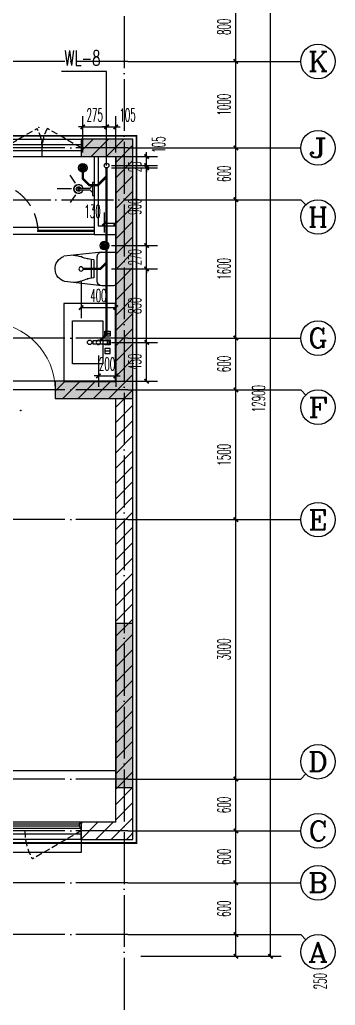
# Model space of a CAD drawing. Extents: x 27938 to 1507990, y 110129 to 923079.
# Drawn here: x 1250054 to 1253704, y 580007 to 591406 of the extents above; entities that cross this region are included whole.
import ezdxf
from ezdxf.enums import TextEntityAlignment as Align

# ---------------------------------------------------------------- set-up
doc = ezdxf.new("R2010")
doc.units = 0
doc.header["$LTSCALE"] = 1000
doc.header["$MEASUREMENT"] = 0
doc.linetypes.add('DASH', pattern=[0.35, 0.25, -0.1])
doc.linetypes.add('DOTE', pattern=[2.42, 2, -0.2, 0.02, -0.2])
for name, color, linetype in [('----建筑底图', 8, 'Continuous'), ('3-栏杆1', 135, 'Continuous'), ('3.5方案汇报，与郭总、侯月琴确定户型_t8$0$2020.03.04 -1安徽标准化洋房户型(UA）_t8_t8$0$看线', 154, 'Continuous'), ('AXIS', 3, 'Continuous'), ('AXIS_TEXT', 7, 'Continuous'), ('COLUMN', 9, 'Continuous'), ('DIM_SYMB', 3, 'Continuous'), ('DIM_污水', 2, 'Continuous'), ('DOTE', 1, 'Continuous'), ('EQUIP_地漏', 7, 'Continuous'), ('EQUIP_污水', 7, 'Continuous'), ('IP-bath&kitchen-JOHNSON', 4, 'Continuous'), ('LVTRY', 6, 'Continuous'), ('P-bath&kitchen-JOHNSON', 4, 'Continuous'), ('PIPE-污水', 2, 'W'), ('PUB_HATCH', 8, 'Continuous'), ('VPIPE-污水', 2, 'W'), ('WALL', 9, 'Continuous'), ('WINDOW', 4, 'Continuous'), ('WINDOW_TEXT', 7, 'Continuous'), ('机电标识类', 1, 'Continuous'), ('看线', 251, 'Continuous')]:
    doc.layers.add(name, color=color, linetype=linetype)
doc.layers.add('平面-空调室内机', color=176, linetype='Continuous', lineweight=9)
doc.layers.add('空调', color=76, linetype='Continuous', lineweight=13)
doc.styles.add('_TCH_AXIS', font='COMPLEX', dxfattribs={"bigfont": 'GBCBIG'})
doc.styles.add('_TCH_DIM_T3', font='SIMPLEX.shx', dxfattribs={"width": 0.494118, "bigfont": 'GBCBIG.shx'})
doc.styles.add('_TCH_WINDOW', font='SIMPLEX.shx', dxfattribs={"width": 0.7, "height": 3.5, "bigfont": 'GBCBIG.shx'})
doc.styles.add('_TWT_SERIAL', font='SIMPLEX', dxfattribs={"width": 0.8, "height": 3.5, "bigfont": 'HZTXT'})
doc.styles.add('COMPLEX', font='COMPLEX')
doc.styles.get("Standard").update_dxf_attribs({"font": 'gbenor.shx', "bigfont": 'gbcbig.shx'})
doc.linetypes.add('W', pattern='A,3,-0.2,["W",Standard,S=0.25,R=0,X=-0.1,Y=-0.115],-0.2', length=3.4)
doc.dimstyles.new('_TCH_ARCH&&50', dxfattribs={"dimtxt": 148.75, "dimasz": 50, "dimexe": 125, "dimexo": 150, "dimgap": 63.125, "dimtad": 1, "dimdec": 0, "dimzin": 0, "dimdsep": 46, "dimtxsty": '_TCH_DIM_T3', "dimblk": 'ARCHTICK', "dimcen": 0.09, "dimclrt": 4, "dimazin": 2, "dimtfac": 1, "dimtdec": 0, "dimtix": 1, "dimtmove": 2, "dimatfit": 3, "dimfxl": 100, "dimtolj": 1, "dimtzin": 0, "dimarcsym": 0})
doc.dimstyles.new('_TWT_ARCH&&50', dxfattribs={"dimtxt": 148.75, "dimasz": 50, "dimexe": 125, "dimexo": 150, "dimgap": 63.125, "dimtad": 1, "dimdec": 0, "dimzin": 0, "dimdsep": 46, "dimtxsty": '_TCH_DIM_T3', "dimblk": 'ARCHTICK', "dimcen": 0.09, "dimclrt": 7, "dimazin": 2, "dimtfac": 1, "dimtdec": 0, "dimtix": 1, "dimtmove": 2, "dimatfit": 3, "dimfxl": 100, "dimtolj": 1, "dimtzin": 0, "dimarcsym": 0})
pattern_1 = [(45, (0, 89.76), (-88.3884, 88.3884), [])]

# ---------------------------------------------------------------- blocks, each defined once
blk = doc.blocks.new('rrrrrrrrrrrra')
at = {"color": 0}
for p, q in [((-112, 459), (-112, 324)), ((253, 484), (-87, 484)), ((278, 324), (278, 459)), ((-112, 324), (-64, -103)), ((-59, 271), (224, 271)), ((-21, 232), (-34, 154)), ((186, 232), (-21, 232)), ((186, 232), (199, 154)), ((278, 324), (228, -116)), ((191, 200), (-26, 200))]:
    blk.add_line(p, q, dxfattribs=at)
for centre, radius, start, end in [((-87, 459), 25, 90, 180), ((253, 459), 25, 0, 90), ((-59, 324), 53.3, 180, 270), ((224, 324), 53.3, 270, 0), ((-323, 210), 294, 333.5369, 351.4828), ((488, 210), 294, 188.5172, 206.4631), ((149, -3), 224, 158.5202, 180), ((16, -3), 224, 0, 21.4798), ((84, -64), 153, 195.0773, 340.1181)]:
    blk.add_arc(centre, radius, start, end, dxfattribs=at)
blk = doc.blocks.new('A$C1E0F638F')
at = {"color": 0}
for points in [[(500, 435), (500, 85), (0, 85), (0, 435)], [(270, 30), (230, 30), (230, 195), (270, 195)], [(120, 0), (180, 0), (180, 60), (120, 60)], [(147, 55), (153, 55), (153, 5), (147, 5)], [(230, 30), (270, 30), (270, 10), (230, 10)], [(380, 0), (320, 0), (320, 60), (380, 60)], [(353, 55), (347, 55), (347, 5), (353, 5)]]:
    blk.add_lwpolyline(points, close=True, dxfattribs=at)
blk.add_lwpolyline([(270, 60), (280, 60), (280, 0), (220, 0), (220, 60), (230, 60)], dxfattribs=at)
blk.add_circle((250, 236), 26, dxfattribs=at)
blk = doc.blocks.new('$lvtry$00000171')
at = {"color": 0}
for p, q in [((-74, 11), (-11, 74)), ((-70, -27), (27, 70)), ((-53, -53), (53, 53)), ((-27, -70), (70, 27)), ((11, -74), (74, -11))]:
    blk.add_line(p, q, dxfattribs=at)
blk.add_circle((0, 0), 75, dxfattribs=at)
blk.add_point((0, 0), dxfattribs=at)
blk = doc.blocks.new('135')
blk.add_hatch(color=0).paths.add_polyline_path([(5, 2), (4, -1), (-5, 2), (-4, 5)])
at = {"color": 0}
for p, q in [((-6, 19), (-3, 19)), ((-3, 19), (-6, 19)), ((-6, 3), (5, -2)), ((-6, 3), (-5, 3)), ((-5, 11), (-5, 31)), ((5, 11), (-5, 11)), ((5, 10), (-5, 10)), ((-5, 3), (-4, 6)), ((-4, 6), (5, 2)), ((0, 0), (0, 39)), ((6, 19), (3, 19)), ((3, 19), (6, 19)), ((4, -1), (5, 2)), ((5, 11), (5, 32)), ((4, -1), (6, -2))]:
    blk.add_line(p, q, dxfattribs=at)
for centre, radius, start, end in [((6, 16), 13.5, 151.0147, 204.8403), ((13, 4), 20.5, 163.0924, 182.0012), ((-6, 4), 1, 184.2275, 248.4661), ((-5, 22), 0.5, 335.7643, 151.0147), ((4, 18), 9.42, 155.7643, 171.9773), ((9, 15), 14.6, 166.278, 198.0953), ((14, 4), 19.5, 163.7443, 182.5269), ((-5, 3), 0.5, 181.9385, 247.2597), ((5, 22), 0.5, 29.8425, 204.574), ((-6, 17), 11.7, 10.475, 24.574), ((-6, 15), 12.4, 338.6449, 16.0476), ((29, 7), 24, 172.9439, 199.2318), ((-6, 16), 13.4, 334.9111, 29.8425), ((26, 6), 20.6, 169.1454, 199.9526), ((6, -1), 1.17, 247.4597, 19.9526), ((6, -1), 0.5, 247.4597, 19.2318)]:
    blk.add_arc(centre, radius, start, end, dxfattribs=at)
blk.add_open_spline([(-5, 31), (-4, 31), (-2, 33), (1, 29), (3, 31), (5, 32)], degree=3, knots=[0, 0, 0, 0, 3.066329, 6.218313, 11.124135, 11.124135, 11.124135, 11.124135], dxfattribs=at)
blk = doc.blocks.new('SDFAWERAWER')
at = {"layer": 'LVTRY', "color": 0}
for p, q in [((593941, -1242210), (593784, -1242595)), ((593965, -1242220), (593807, -1242604)), ((593941, -1242210), (593965, -1242220)), ((593988, -1242191), (593978, -1242214)), ((594007, -1242226), (593978, -1242214)), ((594017, -1242203), (593988, -1242191)), ((594016, -1242220), (594027, -1242193)), ((594016, -1242220), (594022, -1242223)), ((594026, -1242204), (594018, -1242222)), ((594018, -1242222), (594021, -1242220)), ((594025, -1242211), (594021, -1242220)), ((594023, -1242221), (594022, -1242223)), ((594023, -1242211), (594030, -1242194)), ((594025, -1242211), (594031, -1242197)), ((594027, -1242193), (594033, -1242195)), ((594030, -1242194), (594031, -1242197)), ((594032, -1242197), (594033, -1242195)), ((594033, -1242195), (594034, -1242197)), ((594034, -1242198), (594034, -1242197)), ((594047, -1242201), (594036, -1242229)), ((594037, -1242211), (594088, -1242232)), ((594039, -1242230), (594045, -1242214)), ((594042, -1242228), (594051, -1242205)), ((594050, -1242202), (594043, -1242218)), ((594047, -1242201), (594050, -1242202)), ((594050, -1242202), (594051, -1242205)), ((594022, -1242223), (594024, -1242222)), ((594024, -1242221), (594024, -1242222)), ((594028, -1242234), (594078, -1242255)), ((594036, -1242229), (594039, -1242230)), ((594039, -1242230), (594042, -1242228)), ((594057, -1242246), (594067, -1242223)), ((593784, -1242595), (593807, -1242604)), ((593803, -1242641), (593813, -1242618)), ((593803, -1242641), (593833, -1242653)), ((593813, -1242618), (593842, -1242630)), ((593842, -1242630), (593833, -1242653)), ((593834, -1242656), (593833, -1242653)), ((593845, -1242629), (593834, -1242656)), ((593836, -1242657), (593834, -1242656)), ((593848, -1242630), (593836, -1242657)), ((593845, -1242629), (593842, -1242630)), ((593848, -1242630), (593845, -1242629)), ((593847, -1242662), (593858, -1242634)), ((593847, -1242662), (593850, -1242663)), ((593850, -1242663), (593861, -1242635)), ((593852, -1242662), (593862, -1242637)), ((593858, -1242634), (593861, -1242635)), ((593861, -1242635), (593862, -1242637))]:
    blk.add_line(p, q, dxfattribs=at)
blk.add_lwpolyline([(593823, -1242717), (594046, -1242174), (594037, -1242170), (593814, -1242713)], close=True, dxfattribs=at)
blk.add_arc((594075, -1242240), 15.3, 281.7932, 33.7019, dxfattribs=at)
for centre, major_axis, start_param, end_param in [((593974, -1242224), (3.93, 9.6), 0, 1.570796), ((593817, -1242608), (13.5, 33.1), 1.570796, 3.141593), ((593817, -1242608), (3.93, 9.6), 1.570796, 3.141593)]:
    blk.add_ellipse(centre, major_axis=major_axis, ratio=1, start_param=start_param, end_param=end_param, dxfattribs=at)
at = {"layer": 'P-bath&kitchen-JOHNSON', "color": 0, "linetype": 'DASH'}
blk.add_arc((593810, -1242714), 586, 67.5369, 157.1325, dxfattribs=at)
at = {"layer": 'LVTRY', "color": 8, "xscale": -1, "rotation": 157.7329157530927}
blk.add_blockref('135', (594045, -1242162), dxfattribs=at)
blk = doc.blocks.new('A$C5DCB2F21')
at = {"layer": 'IP-bath&kitchen-JOHNSON', "color": 0}
for p, q in [((-68, -213), (-158, -275)), ((68, -213), (158, -275)), ((0, -261), (0, -425))]:
    blk.add_line(p, q, dxfattribs=at)
for centre, major_axis, ratio, start_param, end_param in [((0, -179), (-51, 0), 0.990052, -1.36297, 4.504563), ((0, -178), (-26.8, 0), 0.994812, -1.167677, 4.309269)]:
    blk.add_ellipse(centre, major_axis=major_axis, ratio=ratio, start_param=start_param, end_param=end_param, dxfattribs=at)
at = {"layer": 'LVTRY', "color": 0}
for p, q in [((74, 0), (-74, 0)), ((-10, -174), (-10, -49)), ((11, -174), (11, -49))]:
    blk.add_line(p, q, dxfattribs=at)
blk.add_lwpolyline([(74, 0), (74, -16), (-74, -16), (-74, 0)], dxfattribs=at)
for points in [[(-26, -31, -0.364142), (-38, -16, -0.020495)], [(-10, -49, 0.214893), (-26, -31, 7.649644)], [(11, -49, -0.21439), (26, -31, -7.649644)], [(26, -31, 0.364142), (38, -16, 0.020495)]]:
    blk.add_lwpolyline(points, format="xyb", dxfattribs=at)
blk.add_arc((0, -174), 10.5, 180, 0, dxfattribs=at)
for centre, major_axis, ratio, start_param, end_param in [((0, -181), (53.6, 0), 0.987577, 1.76809, 7.656688), ((-12, -165), (0, 1.43), 0.85, -1.570796, 4.712389), ((-12, -189), (0, 1.43), 0.85, 4.712389, 10.995574), ((12, -165), (0, 1.43), 0.85, 4.712389, 10.995574), ((12, -189), (0, 1.43), 0.85, 4.712389, 10.995574)]:
    blk.add_ellipse(centre, major_axis=major_axis, ratio=ratio, start_param=start_param, end_param=end_param, dxfattribs=at)
blk = doc.blocks.new('GDGDRGDGRD')
at = {"layer": 'IP-bath&kitchen-JOHNSON', "color": 0}
for p, q in [((490533, 524228), (491883, 524228)), ((490533, 524193), (491183, 524193)), ((490533, 524183), (491183, 524183)), ((491183, 524183), (491183, 524193)), ((491883, 524183), (491783, 524183)), ((491783, 524173), (491783, 524183)), ((491883, 524173), (491783, 524173)), ((490533, 524148), (491883, 524148))]:
    blk.add_line(p, q, dxfattribs=at)
for points in [[(490533, 525048), (490533, 524148), (490283, 524148)], [(490483, 525048), (490483, 524248), (490283, 524248)]]:
    blk.add_lwpolyline(points, dxfattribs=at)
at = {"layer": 'LVTRY', "color": 0}
blk.add_lwpolyline([(490883, 522448), (490283, 522448), (490283, 523348), (490883, 523348)], close=True, dxfattribs=at)
at = {"layer": 'IP-bath&kitchen-JOHNSON', "color": 8}
for name, p, rotation in [('A$C5DCB2F21', (490533, 524673), 90.008488524447), ('SDFAWERAWER', (-528536, 1449334), 22.25976934310711)]:
    blk.add_blockref(name, p, dxfattribs=dict(at, rotation=rotation))
at = {"layer": 'LVTRY', "color": 8, "xscale": -0.6666666667107826, "yscale": 0.6666666667107826}
for p in [(490663, 524918), (490413, 524018)]:
    blk.add_blockref('$lvtry$00000171', p, dxfattribs=at)
at = {"layer": 'LVTRY', "color": 8, "extrusion": (0, 0, -1), "xscale": -1, "zscale": -1, "rotation": 270}
blk.add_blockref('rrrrrrrrrrrra', (-490766, 523666), dxfattribs=at)
at = {"layer": 'LVTRY', "color": 8, "xscale": -1, "rotation": 270}
blk.add_blockref('A$C1E0F638F', (490347, 522649), dxfattribs=at)
blk = doc.blocks.new('GFDGFSDFGD')
at = {"layer": 'PUB_HATCH'}
for points in [[(470117, 373024), (470117, 372824), (470517, 372824), (470517, 370224), (469817, 370224), (469817, 370024), (470717, 370024), (470717, 373024)], [(470717, 367424), (470517, 367424), (470517, 365524), (470717, 365524)]]:
    blk.add_hatch(color=0, dxfattribs=at).paths.add_polyline_path(points)
at = {"layer": 'COLUMN', "color": 0}
for p, q in [((470117, 373024), (470117, 372824)), ((470717, 373024), (470117, 373024)), ((470717, 370024), (470717, 373024)), ((470117, 372824), (470517, 372824)), ((470517, 372824), (470517, 370224)), ((470517, 370224), (469817, 370224)), ((469817, 370224), (469817, 370024)), ((469817, 370024), (470717, 370024)), ((470717, 367424), (470517, 367424)), ((470517, 367424), (470517, 365524)), ((470717, 365524), (470717, 367424)), ((470517, 365524), (470717, 365524))]:
    blk.add_line(p, q, dxfattribs=at)
blk = doc.blocks.new('dongkong')
blk.add_wipeout([(-603756, 210771), (-603756, 210571), (-603836, 210571), (-603836, 210771)])
at = {"layer": '机电标识类', "color": 250, "linetype": 'DASH', "ltscale": 400}
for p, q in [((-603896, 210671), (-603696, 210671)), ((-603796, 210771), (-603796, 210571))]:
    blk.add_line(p, q, dxfattribs=at)
at = {"layer": '空调', "color": 6, "linetype": 'DASH', "const_width": 2}
blk.add_lwpolyline([(-603756, 210771), (-603756, 210571), (-603836, 210571), (-603836, 210771)], close=True, dxfattribs=at)
blk = doc.blocks.new('$DorLib2D$00000001')
at = {"color": 0}
for p, q in [((0.45, 0.975), (0.5, 0.975)), ((0.45, 0), (0.45, 0.975)), ((0.5, 0), (0.5, 0.975)), ((0.5, 0), (0.45, 0))]:
    blk.add_line(p, q, dxfattribs=at)
at = {"color": 0, "lineweight": 13}
blk.add_arc((0.475, 0), 0.975, 91.4693, 180, dxfattribs=at)
blk = doc.blocks.new('$WINLIB2D$00000001')
at = {"color": 0}
for points in [[(-0.5, 0.5), (-0.5, -0.5)], [(-0.5, 0.5), (0.5, 0.5)], [(0.5, -0.5), (0.5, 0.5)], [(0.5, 0.1667), (-0.5, 0.1667)], [(0.5, -0.1667), (-0.5, -0.1667)], [(-0.5, -0.5), (0.5, -0.5)]]:
    blk.add_lwpolyline(points, dxfattribs=at)
blk = doc.blocks.new('_ArchTick')
at = {"color": 0, "linetype": 'ByBlock', "const_width": 0.4}
blk.add_lwpolyline([(-0.5, -0.5), (0.5, 0.5)], dxfattribs=at)
blk = doc.blocks.new('*D1171')
at = {"layer": 'AXIS', "color": 0, "lineweight": -2}
for p, q in [((25190, -13060), (26815, -13060)), ((26690, -25960), (26690, -13060)), ((25190, -25960), (26815, -25960))]:
    blk.add_line(p, q, dxfattribs=at)
at = {"layer": 'Defpoints', "color": 0}
for p in [(25040, -13060), (26690, -13060), (25040, -25960)]:
    blk.add_point(p, dxfattribs=at)
at = {"layer": 'AXIS', "color": 0, "lineweight": -2, "xscale": 50, "yscale": 50, "zscale": 50}
for p, rotation in [((26690, -13060), 90), ((26690, -25960), 270)]:
    blk.add_blockref('_ArchTick', p, dxfattribs=dict(at, rotation=rotation))
at = {"layer": 'AXIS', "color": 4, "insert": (26552, -19510), "char_height": 148.8, "attachment_point": 5, "rotation": 90, "style": '_TCH_DIM_T3'}
blk.add_mtext('\\A1;12900', dxfattribs=at)
blk = doc.blocks.new('*D1172')
at = {"layer": 'AXIS', "color": 0, "lineweight": -2}
for p, q in [((25190, -25710), (26415, -25710)), ((26290, -25960), (26290, -25710)), ((25190, -25960), (26415, -25960))]:
    blk.add_line(p, q, dxfattribs=at)
at = {"layer": 'Defpoints', "color": 0}
for p in [(25040, -25710), (26290, -25710), (25040, -25960)]:
    blk.add_point(p, dxfattribs=at)
at = {"layer": 'AXIS', "color": 0, "lineweight": -2, "xscale": 50, "yscale": 50, "zscale": 50}
for p, rotation in [((26290, -25710), 90), ((26290, -25960), 270)]:
    blk.add_blockref('_ArchTick', p, dxfattribs=dict(at, rotation=rotation))
at = {"layer": 'AXIS', "color": 4, "insert": (27265, -26249), "char_height": 148.8, "attachment_point": 5, "rotation": 90, "style": '_TCH_DIM_T3'}
blk.add_mtext('\\A1;250', dxfattribs=at)
blk = doc.blocks.new('*D1173')
at = {"layer": 'AXIS', "color": 0, "lineweight": -2}
for p, q in [((25190, -25110), (26415, -25110)), ((26290, -25710), (26290, -25110)), ((25190, -25710), (26415, -25710))]:
    blk.add_line(p, q, dxfattribs=at)
at = {"layer": 'Defpoints', "color": 0}
for p in [(25040, -25110), (26290, -25110), (25040, -25710)]:
    blk.add_point(p, dxfattribs=at)
at = {"layer": 'AXIS', "color": 0, "lineweight": -2, "xscale": 50, "yscale": 50, "zscale": 50}
for p, rotation in [((26290, -25110), 90), ((26290, -25710), 270)]:
    blk.add_blockref('_ArchTick', p, dxfattribs=dict(at, rotation=rotation))
at = {"layer": 'AXIS', "color": 4, "insert": (26152, -25410), "char_height": 148.8, "attachment_point": 5, "rotation": 90, "style": '_TCH_DIM_T3'}
blk.add_mtext('\\A1;600', dxfattribs=at)
blk = doc.blocks.new('*D1174')
at = {"layer": 'AXIS', "color": 0, "lineweight": -2}
for p, q in [((25190, -24510), (26415, -24510)), ((26290, -25110), (26290, -24510)), ((25190, -25110), (26415, -25110))]:
    blk.add_line(p, q, dxfattribs=at)
at = {"layer": 'Defpoints', "color": 0}
for p in [(25040, -24510), (26290, -24510), (25040, -25110)]:
    blk.add_point(p, dxfattribs=at)
at = {"layer": 'AXIS', "color": 0, "lineweight": -2, "xscale": 50, "yscale": 50, "zscale": 50}
for p, rotation in [((26290, -24510), 90), ((26290, -25110), 270)]:
    blk.add_blockref('_ArchTick', p, dxfattribs=dict(at, rotation=rotation))
at = {"layer": 'AXIS', "color": 4, "insert": (26152, -24810), "char_height": 148.8, "attachment_point": 5, "rotation": 90, "style": '_TCH_DIM_T3'}
blk.add_mtext('\\A1;600', dxfattribs=at)
blk = doc.blocks.new('*D1175')
at = {"layer": 'AXIS', "color": 0, "lineweight": -2}
for p, q in [((25190, -23910), (26415, -23910)), ((26290, -24510), (26290, -23910)), ((25190, -24510), (26415, -24510))]:
    blk.add_line(p, q, dxfattribs=at)
at = {"layer": 'Defpoints', "color": 0}
for p in [(25040, -23910), (26290, -23910), (25040, -24510)]:
    blk.add_point(p, dxfattribs=at)
at = {"layer": 'AXIS', "color": 0, "lineweight": -2, "xscale": 50, "yscale": 50, "zscale": 50}
for p, rotation in [((26290, -23910), 90), ((26290, -24510), 270)]:
    blk.add_blockref('_ArchTick', p, dxfattribs=dict(at, rotation=rotation))
at = {"layer": 'AXIS', "color": 4, "insert": (26152, -24210), "char_height": 148.8, "attachment_point": 5, "rotation": 90, "style": '_TCH_DIM_T3'}
blk.add_mtext('\\A1;600', dxfattribs=at)
blk = doc.blocks.new('*D1176')
at = {"layer": 'AXIS', "color": 0, "lineweight": -2}
for p, q in [((25190, -20910), (26415, -20910)), ((26290, -23910), (26290, -20910)), ((25190, -23910), (26415, -23910))]:
    blk.add_line(p, q, dxfattribs=at)
at = {"layer": 'Defpoints', "color": 0}
for p in [(25040, -20910), (26290, -20910), (25040, -23910)]:
    blk.add_point(p, dxfattribs=at)
at = {"layer": 'AXIS', "color": 0, "lineweight": -2, "xscale": 50, "yscale": 50, "zscale": 50}
for p, rotation in [((26290, -20910), 90), ((26290, -23910), 270)]:
    blk.add_blockref('_ArchTick', p, dxfattribs=dict(at, rotation=rotation))
at = {"layer": 'AXIS', "color": 4, "insert": (26152, -22410), "char_height": 148.8, "attachment_point": 5, "rotation": 90, "style": '_TCH_DIM_T3'}
blk.add_mtext('\\A1;3000', dxfattribs=at)
blk = doc.blocks.new('*D1177')
at = {"layer": 'AXIS', "color": 0, "lineweight": -2}
for p, q in [((25190, -19410), (26415, -19410)), ((26290, -20910), (26290, -19410)), ((25190, -20910), (26415, -20910))]:
    blk.add_line(p, q, dxfattribs=at)
at = {"layer": 'Defpoints', "color": 0}
for p in [(25040, -19410), (26290, -19410), (25040, -20910)]:
    blk.add_point(p, dxfattribs=at)
at = {"layer": 'AXIS', "color": 0, "lineweight": -2, "xscale": 50, "yscale": 50, "zscale": 50}
for p, rotation in [((26290, -19410), 90), ((26290, -20910), 270)]:
    blk.add_blockref('_ArchTick', p, dxfattribs=dict(at, rotation=rotation))
at = {"layer": 'AXIS', "color": 4, "insert": (26152, -20160), "char_height": 148.8, "attachment_point": 5, "rotation": 90, "style": '_TCH_DIM_T3'}
blk.add_mtext('\\A1;1500', dxfattribs=at)
blk = doc.blocks.new('*D1178')
at = {"layer": 'AXIS', "color": 0, "lineweight": -2}
for p, q in [((25190, -18810), (26415, -18810)), ((26290, -19410), (26290, -18810)), ((25190, -19410), (26415, -19410))]:
    blk.add_line(p, q, dxfattribs=at)
at = {"layer": 'Defpoints', "color": 0}
for p in [(25040, -18810), (26290, -18810), (25040, -19410)]:
    blk.add_point(p, dxfattribs=at)
at = {"layer": 'AXIS', "color": 0, "lineweight": -2, "xscale": 50, "yscale": 50, "zscale": 50}
for p, rotation in [((26290, -18810), 90), ((26290, -19410), 270)]:
    blk.add_blockref('_ArchTick', p, dxfattribs=dict(at, rotation=rotation))
at = {"layer": 'AXIS', "color": 4, "insert": (26152, -19110), "char_height": 148.8, "attachment_point": 5, "rotation": 90, "style": '_TCH_DIM_T3'}
blk.add_mtext('\\A1;600', dxfattribs=at)
blk = doc.blocks.new('*D1179')
at = {"layer": 'AXIS', "color": 0, "lineweight": -2}
for p, q in [((25190, -17210), (26415, -17210)), ((26290, -18810), (26290, -17210)), ((25190, -18810), (26415, -18810))]:
    blk.add_line(p, q, dxfattribs=at)
at = {"layer": 'Defpoints', "color": 0}
for p in [(25040, -17210), (26290, -17210), (25040, -18810)]:
    blk.add_point(p, dxfattribs=at)
at = {"layer": 'AXIS', "color": 0, "lineweight": -2, "xscale": 50, "yscale": 50, "zscale": 50}
for p, rotation in [((26290, -17210), 90), ((26290, -18810), 270)]:
    blk.add_blockref('_ArchTick', p, dxfattribs=dict(at, rotation=rotation))
at = {"layer": 'AXIS', "color": 4, "insert": (26152, -18010), "char_height": 148.8, "attachment_point": 5, "rotation": 90, "style": '_TCH_DIM_T3'}
blk.add_mtext('\\A1;1600', dxfattribs=at)
blk = doc.blocks.new('*D1180')
at = {"layer": 'AXIS', "color": 0, "lineweight": -2}
for p, q in [((25190, -16610), (26415, -16610)), ((26290, -17210), (26290, -16610)), ((25190, -17210), (26415, -17210))]:
    blk.add_line(p, q, dxfattribs=at)
at = {"layer": 'Defpoints', "color": 0}
for p in [(25040, -16610), (26290, -16610), (25040, -17210)]:
    blk.add_point(p, dxfattribs=at)
at = {"layer": 'AXIS', "color": 0, "lineweight": -2, "xscale": 50, "yscale": 50, "zscale": 50}
for p, rotation in [((26290, -16610), 90), ((26290, -17210), 270)]:
    blk.add_blockref('_ArchTick', p, dxfattribs=dict(at, rotation=rotation))
at = {"layer": 'AXIS', "color": 4, "insert": (26152, -16910), "char_height": 148.8, "attachment_point": 5, "rotation": 90, "style": '_TCH_DIM_T3'}
blk.add_mtext('\\A1;600', dxfattribs=at)
blk = doc.blocks.new('*D1181')
at = {"layer": 'AXIS', "color": 0, "lineweight": -2}
for p, q in [((25190, -15610), (26415, -15610)), ((26290, -16610), (26290, -15610)), ((25190, -16610), (26415, -16610))]:
    blk.add_line(p, q, dxfattribs=at)
at = {"layer": 'Defpoints', "color": 0}
for p in [(25040, -15610), (26290, -15610), (25040, -16610)]:
    blk.add_point(p, dxfattribs=at)
at = {"layer": 'AXIS', "color": 0, "lineweight": -2, "xscale": 50, "yscale": 50, "zscale": 50}
for p, rotation in [((26290, -15610), 90), ((26290, -16610), 270)]:
    blk.add_blockref('_ArchTick', p, dxfattribs=dict(at, rotation=rotation))
at = {"layer": 'AXIS', "color": 4, "insert": (26152, -16110), "char_height": 148.8, "attachment_point": 5, "rotation": 90, "style": '_TCH_DIM_T3'}
blk.add_mtext('\\A1;1000', dxfattribs=at)
blk = doc.blocks.new('*D1182')
at = {"layer": 'AXIS', "color": 0, "lineweight": -2}
for p, q in [((25190, -14810), (26415, -14810)), ((26290, -15610), (26290, -14810)), ((25190, -15610), (26415, -15610))]:
    blk.add_line(p, q, dxfattribs=at)
at = {"layer": 'Defpoints', "color": 0}
for p in [(25040, -14810), (26290, -14810), (25040, -15610)]:
    blk.add_point(p, dxfattribs=at)
at = {"layer": 'AXIS', "color": 0, "lineweight": -2, "xscale": 50, "yscale": 50, "zscale": 50}
for p, rotation in [((26290, -14810), 90), ((26290, -15610), 270)]:
    blk.add_blockref('_ArchTick', p, dxfattribs=dict(at, rotation=rotation))
at = {"layer": 'AXIS', "color": 4, "insert": (26152, -15210), "char_height": 148.8, "attachment_point": 5, "rotation": 90, "style": '_TCH_DIM_T3'}
blk.add_mtext('\\A1;800', dxfattribs=at)
blk = doc.blocks.new('_AXISO')
at = {"color": 0}
blk.add_circle((0, 0), 0.5, dxfattribs=at)
at = {"layer": 'AXIS_TEXT', "color": 0, "style": 'COMPLEX', "width": 1.041667}
blk.add_attdef('A', text='', height=0.56, dxfattribs=at).set_placement((-0.25, -0.28), (0.25, -0.28), align=Align.FIT)
blk = doc.blocks.new('*D516')
at = {"layer": 'Defpoints', "color": 0}
for p in [(1250964, 587674), (1251164, 587674), (1251164, 587286)]:
    blk.add_point(p, dxfattribs=at)
at = {"layer": 'DIM_SYMB', "color": 0, "lineweight": -2}
for p, q in [((1250964, 587524), (1250964, 587161)), ((1251164, 587524), (1251164, 587161)), ((1250964, 587286), (1250914, 587286)), ((1250964, 587286), (1251164, 587286)), ((1251164, 587286), (1251214, 587286))]:
    blk.add_line(p, q, dxfattribs=at)
at = {"layer": 'DIM_SYMB', "color": 0, "lineweight": -2, "xscale": 50, "yscale": 50, "zscale": 50}
blk.add_blockref('_ArchTick', (1250964, 587286), dxfattribs=at)
at = {"layer": 'DIM_SYMB', "color": 0, "lineweight": -2, "xscale": 50, "yscale": 50, "zscale": 50, "rotation": 180}
blk.add_blockref('_ArchTick', (1251164, 587286), dxfattribs=at)
at = {"layer": 'DIM_SYMB', "color": 7, "insert": (1251064, 587424), "char_height": 148.8, "attachment_point": 5, "style": '_TCH_DIM_T3'}
blk.add_mtext('\\A1;200', dxfattribs=at)
blk = doc.blocks.new('*D517')
at = {"layer": 'Defpoints', "color": 0}
for p in [(1250964, 589824), (1251522, 589824), (1250964, 589719)]:
    blk.add_point(p, dxfattribs=at)
at = {"layer": 'DIM_SYMB', "color": 0, "lineweight": -2}
for p, q in [((1251114, 589824), (1251647, 589824)), ((1251522, 589824), (1251522, 589874)), ((1251522, 589719), (1251522, 589824)), ((1251114, 589719), (1251647, 589719)), ((1251522, 589719), (1251522, 589669))]:
    blk.add_line(p, q, dxfattribs=at)
at = {"layer": 'DIM_SYMB', "color": 0, "lineweight": -2, "xscale": 50, "yscale": 50, "zscale": 50}
for p, rotation in [((1251522, 589824), 270), ((1251522, 589719), 90)]:
    blk.add_blockref('_ArchTick', p, dxfattribs=dict(at, rotation=rotation))
at = {"layer": 'DIM_SYMB', "color": 7, "insert": (1251660, 589961), "char_height": 148.8, "attachment_point": 5, "rotation": 90, "style": '_TCH_DIM_T3'}
blk.add_mtext('\\A1;105', dxfattribs=at)
blk = doc.blocks.new('*D518')
at = {"layer": 'Defpoints', "color": 0}
for p in [(1250964, 589719), (1251522, 589719), (1250964, 589694)]:
    blk.add_point(p, dxfattribs=at)
at = {"layer": 'DIM_SYMB', "color": 0, "lineweight": -2}
for p, q in [((1251114, 589719), (1251647, 589719)), ((1251522, 589719), (1251522, 589769)), ((1251522, 589694), (1251522, 589719)), ((1251114, 589694), (1251647, 589694)), ((1251522, 589694), (1251522, 589644))]:
    blk.add_line(p, q, dxfattribs=at)
at = {"layer": 'DIM_SYMB', "color": 0, "lineweight": -2, "xscale": 50, "yscale": 50, "zscale": 50}
for p, rotation in [((1251522, 589719), 270), ((1251522, 589694), 90)]:
    blk.add_blockref('_ArchTick', p, dxfattribs=dict(at, rotation=rotation))
at = {"layer": 'DIM_SYMB', "color": 7, "insert": (1251385, 589706), "char_height": 148.8, "attachment_point": 5, "rotation": 90, "style": '_TCH_DIM_T3'}
blk.add_mtext('\\A1;25', dxfattribs=at)
blk = doc.blocks.new('*D519')
at = {"layer": 'Defpoints', "color": 0}
for p in [(1250964, 589694), (1251522, 589694), (1250964, 588794)]:
    blk.add_point(p, dxfattribs=at)
at = {"layer": 'DIM_SYMB', "color": 0, "lineweight": -2}
for p, q in [((1251114, 589694), (1251647, 589694)), ((1251522, 588794), (1251522, 589694)), ((1251114, 588794), (1251647, 588794))]:
    blk.add_line(p, q, dxfattribs=at)
at = {"layer": 'DIM_SYMB', "color": 0, "lineweight": -2, "xscale": 50, "yscale": 50, "zscale": 50}
for p, rotation in [((1251522, 589694), 90), ((1251522, 588794), 270)]:
    blk.add_blockref('_ArchTick', p, dxfattribs=dict(at, rotation=rotation))
at = {"layer": 'DIM_SYMB', "color": 7, "insert": (1251385, 589244), "char_height": 148.8, "attachment_point": 5, "rotation": 90, "style": '_TCH_DIM_T3'}
blk.add_mtext('\\A1;900', dxfattribs=at)
blk = doc.blocks.new('*D520')
at = {"layer": 'Defpoints', "color": 0}
for p in [(1250964, 588794), (1251522, 588794), (1250964, 588524)]:
    blk.add_point(p, dxfattribs=at)
at = {"layer": 'DIM_SYMB', "color": 0, "lineweight": -2}
for p, q in [((1251114, 588794), (1251647, 588794)), ((1251522, 588794), (1251522, 588844)), ((1251522, 588524), (1251522, 588794)), ((1251114, 588524), (1251647, 588524)), ((1251522, 588524), (1251522, 588474))]:
    blk.add_line(p, q, dxfattribs=at)
at = {"layer": 'DIM_SYMB', "color": 0, "lineweight": -2, "xscale": 50, "yscale": 50, "zscale": 50}
for p, rotation in [((1251522, 588794), 270), ((1251522, 588524), 90)]:
    blk.add_blockref('_ArchTick', p, dxfattribs=dict(at, rotation=rotation))
at = {"layer": 'DIM_SYMB', "color": 7, "insert": (1251385, 588659), "char_height": 148.8, "attachment_point": 5, "rotation": 90, "style": '_TCH_DIM_T3'}
blk.add_mtext('\\A1;270', dxfattribs=at)
blk = doc.blocks.new('*D521')
at = {"layer": 'Defpoints', "color": 0}
for p in [(1250964, 588524), (1251522, 588524), (1250964, 587674)]:
    blk.add_point(p, dxfattribs=at)
at = {"layer": 'DIM_SYMB', "color": 0, "lineweight": -2}
for p, q in [((1251114, 588524), (1251647, 588524)), ((1251522, 587674), (1251522, 588524)), ((1251114, 587674), (1251647, 587674))]:
    blk.add_line(p, q, dxfattribs=at)
at = {"layer": 'DIM_SYMB', "color": 0, "lineweight": -2, "xscale": 50, "yscale": 50, "zscale": 50}
for p, rotation in [((1251522, 588524), 90), ((1251522, 587674), 270)]:
    blk.add_blockref('_ArchTick', p, dxfattribs=dict(at, rotation=rotation))
at = {"layer": 'DIM_SYMB', "color": 7, "insert": (1251385, 588099), "char_height": 148.8, "attachment_point": 5, "rotation": 90, "style": '_TCH_DIM_T3'}
blk.add_mtext('\\A1;850', dxfattribs=at)
blk = doc.blocks.new('*D522')
at = {"layer": 'Defpoints', "color": 0}
for p in [(1250964, 587674), (1251522, 587674), (1250964, 587224)]:
    blk.add_point(p, dxfattribs=at)
at = {"layer": 'DIM_SYMB', "color": 0, "lineweight": -2}
for p, q in [((1251114, 587674), (1251647, 587674)), ((1251522, 587224), (1251522, 587674)), ((1251114, 587224), (1251647, 587224))]:
    blk.add_line(p, q, dxfattribs=at)
at = {"layer": 'DIM_SYMB', "color": 0, "lineweight": -2, "xscale": 50, "yscale": 50, "zscale": 50}
for p, rotation in [((1251522, 587674), 90), ((1251522, 587224), 270)]:
    blk.add_blockref('_ArchTick', p, dxfattribs=dict(at, rotation=rotation))
at = {"layer": 'DIM_SYMB', "color": 7, "insert": (1251385, 587449), "char_height": 148.8, "attachment_point": 5, "rotation": 90, "style": '_TCH_DIM_T3'}
blk.add_mtext('\\A1;450', dxfattribs=at)
blk = doc.blocks.new('*D523')
at = {"layer": 'Defpoints', "color": 0}
for p in [(1250764, 588524), (1251164, 588524), (1251164, 588078)]:
    blk.add_point(p, dxfattribs=at)
at = {"layer": 'DIM_SYMB', "color": 0, "lineweight": -2}
for p, q in [((1250764, 588374), (1250764, 587953)), ((1251164, 588374), (1251164, 587953)), ((1250764, 588078), (1251164, 588078))]:
    blk.add_line(p, q, dxfattribs=at)
at = {"layer": 'DIM_SYMB', "color": 0, "lineweight": -2, "xscale": 50, "yscale": 50, "zscale": 50, "rotation": 180}
blk.add_blockref('_ArchTick', (1250764, 588078), dxfattribs=at)
at = {"layer": 'DIM_SYMB', "color": 0, "lineweight": -2, "xscale": 50, "yscale": 50, "zscale": 50}
blk.add_blockref('_ArchTick', (1251164, 588078), dxfattribs=at)
at = {"layer": 'DIM_SYMB', "color": 7, "insert": (1250964, 588216), "char_height": 148.8, "attachment_point": 5, "style": '_TCH_DIM_T3'}
blk.add_mtext('\\A1;400', dxfattribs=at)
blk = doc.blocks.new('*D524')
at = {"layer": 'Defpoints', "color": 0}
for p in [(1251164, 589052), (1251034, 588794), (1251164, 588794)]:
    blk.add_point(p, dxfattribs=at)
at = {"layer": 'DIM_SYMB', "color": 0, "lineweight": -2}
for p, q in [((1251034, 588944), (1251034, 589177)), ((1251164, 588944), (1251164, 589177)), ((1251034, 589052), (1251164, 589052))]:
    blk.add_line(p, q, dxfattribs=at)
at = {"layer": 'DIM_SYMB', "color": 0, "lineweight": -2, "xscale": 50, "yscale": 50, "zscale": 50, "rotation": 180}
blk.add_blockref('_ArchTick', (1251034, 589052), dxfattribs=at)
at = {"layer": 'DIM_SYMB', "color": 0, "lineweight": -2, "xscale": 50, "yscale": 50, "zscale": 50}
blk.add_blockref('_ArchTick', (1251164, 589052), dxfattribs=at)
at = {"layer": 'DIM_SYMB', "color": 7, "insert": (1250896, 589189), "char_height": 148.8, "attachment_point": 5, "style": '_TCH_DIM_T3'}
blk.add_mtext('\\A1;130', dxfattribs=at)
blk = doc.blocks.new('*D525')
at = {"layer": 'Defpoints', "color": 0}
for p in [(1251059, 590167), (1250784, 589719), (1251059, 589719)]:
    blk.add_point(p, dxfattribs=at)
at = {"layer": 'DIM_SYMB', "color": 0, "lineweight": -2}
for p, q in [((1250784, 589869), (1250784, 590292)), ((1251059, 589869), (1251059, 590292)), ((1250784, 590167), (1250734, 590167)), ((1250784, 590167), (1251059, 590167)), ((1251059, 590167), (1251109, 590167))]:
    blk.add_line(p, q, dxfattribs=at)
at = {"layer": 'DIM_SYMB', "color": 0, "lineweight": -2, "xscale": 50, "yscale": 50, "zscale": 50}
blk.add_blockref('_ArchTick', (1250784, 590167), dxfattribs=at)
at = {"layer": 'DIM_SYMB', "color": 0, "lineweight": -2, "xscale": 50, "yscale": 50, "zscale": 50, "rotation": 180}
blk.add_blockref('_ArchTick', (1251059, 590167), dxfattribs=at)
at = {"layer": 'DIM_SYMB', "color": 7, "insert": (1250921, 590305), "char_height": 148.8, "attachment_point": 5, "style": '_TCH_DIM_T3'}
blk.add_mtext('\\A1;275', dxfattribs=at)
blk = doc.blocks.new('*D526')
at = {"layer": 'Defpoints', "color": 0}
for p in [(1251164, 590167), (1251059, 589719), (1251164, 589719)]:
    blk.add_point(p, dxfattribs=at)
at = {"layer": 'DIM_SYMB', "color": 0, "lineweight": -2}
for p, q in [((1251059, 589869), (1251059, 590292)), ((1251164, 589869), (1251164, 590292)), ((1251059, 590167), (1251009, 590167)), ((1251059, 590167), (1251164, 590167)), ((1251164, 590167), (1251214, 590167))]:
    blk.add_line(p, q, dxfattribs=at)
at = {"layer": 'DIM_SYMB', "color": 0, "lineweight": -2, "xscale": 50, "yscale": 50, "zscale": 50}
blk.add_blockref('_ArchTick', (1251059, 590167), dxfattribs=at)
at = {"layer": 'DIM_SYMB', "color": 0, "lineweight": -2, "xscale": 50, "yscale": 50, "zscale": 50, "rotation": 180}
blk.add_blockref('_ArchTick', (1251164, 590167), dxfattribs=at)
at = {"layer": 'DIM_SYMB', "color": 7, "insert": (1251301, 590305), "char_height": 148.8, "attachment_point": 5, "style": '_TCH_DIM_T3'}
blk.add_mtext('\\A1;105', dxfattribs=at)
blk = doc.blocks.new('$TwtSys$00000147')
blk.add_circle((0, 0, 0), 25)
blk = doc.blocks.new('$TwtSys$00000141')
at = {"color": 1}
for p, q in [((-47, 4), (-5, 46)), ((-47, 4), (-5, 46)), ((-44, -18), (18, 44)), ((-44, -18), (18, 44)), ((-33, -33), (33, 33)), ((-33, -33), (33, 33)), ((-16, -44), (44, 16)), ((-16, -44), (44, 16)), ((6, -46), (46, -6)), ((6, -46), (46, -6))]:
    blk.add_line(p, q, dxfattribs=at)
blk.add_circle((0, 0), 47, dxfattribs=at)
blk.add_circle((0, 0), 47, dxfattribs=at)
blk = doc.blocks.new('A$C149A4CC3')
at = {"layer": 'PUB_HATCH'}
h = blk.add_hatch(dxfattribs=at)
h.set_pattern_fill('普通砖', color=256, scale=50, style=0)
h.set_pattern_definition(pattern_1)
h.paths.add_polyline_path([(25100, -16510.1), (24499.9, -16510.1), (24499.9, -16710.1), (24900, -16710.1)])
h = blk.add_hatch(dxfattribs=at)
h.set_pattern_fill('普通砖', color=256, scale=50, style=0)
h.set_pattern_definition(pattern_1)
h.paths.add_polyline_path([(24966.7, -19410.1), (25100, -19410.1), (25100, -16510.1), (24900, -16710.1), (24900, -19310.1)])
h = blk.add_hatch(dxfattribs=at)
h.set_pattern_fill('普通砖', color=256, scale=50, style=0)
h.set_pattern_definition(pattern_1)
h.paths.add_polyline_path([(24900, -19310.1), (24200, -19310.1), (24200, -19510.1), (24900, -19510.1), (24966.7, -19410.1)])
h = blk.add_hatch(dxfattribs=at)
h.set_pattern_fill('普通砖', color=256, scale=50, style=0)
h.set_pattern_definition(pattern_1)
h.paths.add_polyline_path([(24900, -24410.1), (25100, -24610.1), (25100, -19410.1), (24966.7, -19410.1), (24900, -19510.1)])
h = blk.add_hatch(dxfattribs=at)
h.set_pattern_fill('普通砖', color=256, scale=50, style=0)
h.set_pattern_definition(pattern_1)
h.paths.add_polyline_path([(24900, -24410.1), (24500, -24410.1), (24500, -24610.1), (25100, -24610.1)])
at = {"layer": '3-栏杆1', "color": 8}
for p, q in [((22720.3, -24427.9), (24479.7, -24427.9)), ((24479.7, -24457.2), (22720.3, -24457.2)), ((24479.7, -24427.9), (24500, -24410.1)), ((24500, -24410.1), (24479.7, -24427.9)), ((24479.7, -24427.9), (24479.7, -24457.2)), ((24500, -24477), (24479.7, -24457.2))]:
    blk.add_line(p, q, dxfattribs=at)
at = {"layer": '3.5方案汇报，与郭总、侯月琴确定户型_t8$0$2020.03.04 -1安徽标准化洋房户型(UA）_t8_t8$0$看线', "color": 8, "ltscale": 10}
blk.add_line((22400, -23810.1), (24900, -23810.1), dxfattribs=at)
at = {"layer": 'AXIS', "color": 8}
for p, q in [((25039.9, -15610.1), (27039.9, -15610.1)), ((25039.9, -16610.1), (27039.9, -16610.1)), ((25039.9, -17209.8), (27039.9, -17209.8)), ((27098.5, -17268.4), (27039.9, -17209.8)), ((25039.9, -18810.1), (27039.9, -18810.1)), ((25039.9, -19410.1), (27039.9, -19410.1)), ((27098.5, -19468.7), (27039.9, -19410.1)), ((25039.9, -20910.1), (27039.9, -20910.1)), ((25039.9, -23910.1), (27039.9, -23910.1)), ((27098.5, -23851.5), (27039.9, -23910.1)), ((25039.9, -24510.1), (27039.9, -24510.1)), ((25039.9, -25110.1), (27039.9, -25110.1)), ((25039.9, -25710.1), (27039.9, -25710.1)), ((27098.5, -25768.7), (27039.9, -25710.1))]:
    blk.add_line(p, q, dxfattribs=at)
at = {"layer": 'DOTE', "color": 169, "linetype": 'DOTE', "ltscale": 0.3}
for p, q in [((25000, -11458), (25000, -26899.5)), ((25039.9, -15610.1), (-25818.8, -15610.1)), ((25039.9, -16610.1), (-25818.8, -16610.1)), ((-25818.8, -17209.8), (25039.9, -17209.8)), ((25039.9, -18810.1), (-25818.8, -18810.1)), ((25039.9, -19410.1), (-25818.8, -19410.1)), ((25039.9, -20910.1), (-25818.8, -20910.1)), ((25039.9, -23910.1), (-25818.8, -23910.1)), ((25039.9, -24510.1), (-25818.8, -24510.1)), ((25039.9, -25110.1), (-25818.8, -25110.1)), ((25039.9, -25710.1), (-25818.8, -25710.1))]:
    blk.add_line(p, q, dxfattribs=at)
at = {"layer": 'WALL', "color": 8}
for p, q in [((25100, -16510.1), (24499.9, -16510.1)), ((24499.9, -16510.1), (24499.9, -16710.1)), ((25100, -19410.1), (25100, -16510.1)), ((24499.9, -16710.1), (24900, -16710.1)), ((24900, -19310.1), (24900, -16710.1)), ((24900, -19310.1), (24200, -19310.1)), ((24200, -19310.1), (24200, -19510.1)), ((25100, -24610.1), (25100, -19410.1)), ((24200, -19510.1), (24900, -19510.1)), ((24900, -24410.1), (24900, -19510.1)), ((24900, -24410.1), (24500, -24410.1)), ((24500, -24410.1), (24500, -24610.1)), ((24500, -24610.1), (25100, -24610.1))]:
    blk.add_line(p, q, dxfattribs=at)
at = {"layer": 'WINDOW', "color": 8}
blk.add_line((24200, -19310.1), (23400, -19310.1), dxfattribs=at)
at = {"layer": 'WINDOW', "color": 8, "linetype": 'DASH', "ltscale": 0.3}
blk.add_lwpolyline([(24500, -24510.1), (23936.9, -24834.7, -0.1314846), (23850, -24510.1)], format="xyb", dxfattribs=at)
at = {"layer": '看线', "color": 8, "ltscale": 0.5}
for points in [[(24500, -24610.1), (24500, -24760.1), (22450, -24760.1), (22450, -25610.1)], [(24500, -24610.1), (24500, -24760.1), (22700, -24760.1), (22700, -24610.1)]]:
    blk.add_lwpolyline(points, dxfattribs=at)
at = {"color": 8}
blk.add_blockref('GFDGFSDFGD', (-445616.6, -389533.8), dxfattribs=at)
at = {"color": 8, "xscale": -1}
blk.add_blockref('GDGDRGDGRD', (515182.4, -541758.5), dxfattribs=at)
at = {"layer": 'AXIS', "color": 8}
ref = blk.add_blockref('_AXISO', (27239.9, -15610.1), dxfattribs=dict(at, xscale=400, yscale=400, zscale=400))
ref.add_attrib('A', 'K', dxfattribs={"layer": 'AXIS_TEXT', "color": 8, "ltscale": 0.5, "height": 226.3, "style": '_TCH_AXIS', "width": 1.105263}).set_placement((27126.8, -15723.2), (27353, -15723.2), align=Align.FIT)
ref = blk.add_blockref('_AXISO', (27239.9, -16610.1), dxfattribs=dict(at, xscale=400, yscale=400, zscale=400))
ref.add_attrib('A', 'J', dxfattribs={"layer": 'AXIS_TEXT', "color": 8, "ltscale": 0.5, "height": 226.3, "style": '_TCH_AXIS', "width": 1.909091}).set_placement((27126.8, -16723.2), (27353, -16723.2), align=Align.FIT)
ref = blk.add_blockref('_AXISO', (27239.9, -17409.8), dxfattribs=dict(at, xscale=400, yscale=400, zscale=400))
ref.add_attrib('A', 'H', dxfattribs={"layer": 'AXIS_TEXT', "color": 8, "ltscale": 0.5, "height": 226.3, "style": '_TCH_AXIS', "width": 1.05}).set_placement((27126.8, -17523), (27353, -17523), align=Align.FIT)
ref = blk.add_blockref('_AXISO', (27239.9, -18810.1), dxfattribs=dict(at, xscale=400, yscale=400, zscale=400))
ref.add_attrib('A', 'G', dxfattribs={"layer": 'AXIS_TEXT', "color": 8, "ltscale": 0.5, "height": 226.3, "style": '_TCH_AXIS', "width": 1.166667}).set_placement((27126.8, -18923.2), (27353, -18923.2), align=Align.FIT)
ref = blk.add_blockref('_AXISO', (27239.9, -19610.1), dxfattribs=dict(at, xscale=400, yscale=400, zscale=400))
ref.add_attrib('A', 'F', dxfattribs={"layer": 'AXIS_TEXT', "color": 8, "ltscale": 0.5, "height": 226.3, "style": '_TCH_AXIS', "width": 1.3125}).set_placement((27126.8, -19723.2), (27353, -19723.2), align=Align.FIT)
ref = blk.add_blockref('_AXISO', (27239.9, -20910.1), dxfattribs=dict(at, xscale=400, yscale=400, zscale=400))
ref.add_attrib('A', 'E', dxfattribs={"layer": 'AXIS_TEXT', "color": 8, "ltscale": 0.5, "height": 226.3, "style": '_TCH_AXIS', "width": 1.3125}).set_placement((27126.8, -21023.2), (27353, -21023.2), align=Align.FIT)
ref = blk.add_blockref('_AXISO', (27239.9, -23710.1), dxfattribs=dict(at, xscale=400, yscale=400, zscale=400))
ref.add_attrib('A', 'D', dxfattribs={"layer": 'AXIS_TEXT', "color": 8, "ltscale": 0.5, "height": 226.3, "style": '_TCH_AXIS', "width": 1.235294}).set_placement((27126.8, -23823.2), (27353, -23823.2), align=Align.FIT)
ref = blk.add_blockref('_AXISO', (27239.9, -24510.1), dxfattribs=dict(at, xscale=400, yscale=400, zscale=400))
ref.add_attrib('A', 'C', dxfattribs={"layer": 'AXIS_TEXT', "color": 8, "ltscale": 0.5, "height": 226.3, "style": '_TCH_AXIS', "width": 1.4}).set_placement((27126.8, -24623.2), (27353, -24623.2), align=Align.FIT)
ref = blk.add_blockref('_AXISO', (27239.9, -25110.1), dxfattribs=dict(at, xscale=400, yscale=400, zscale=400))
ref.add_attrib('A', 'B', dxfattribs={"layer": 'AXIS_TEXT', "color": 8, "ltscale": 0.5, "height": 226.3, "style": '_TCH_AXIS', "width": 1.235294}).set_placement((27126.8, -25223.2), (27353, -25223.2), align=Align.FIT)
ref = blk.add_blockref('_AXISO', (27239.9, -25910.1), dxfattribs=dict(at, xscale=400, yscale=400, zscale=400))
ref.add_attrib('A', 'A', dxfattribs={"layer": 'AXIS_TEXT', "color": 8, "ltscale": 0.5, "height": 226.3, "style": '_TCH_AXIS', "width": 1.166667}).set_placement((27126.8, -26023.2), (27353, -26023.2), align=Align.FIT)
at = {"layer": 'WINDOW', "color": 8}
ref = blk.add_blockref('$DorLib2D$00000001', (23800, -19410.1), dxfattribs=dict(at, xscale=800, yscale=-800, zscale=800, rotation=179.9999999939821))
ref.add_attrib('A', 'M0822', (23795.1, -19649.7), dxfattribs={"layer": 'WINDOW_TEXT', "color": 8, "ltscale": 0.5, "height": 4.25, "rotation": 360, "style": '_TCH_WINDOW', "width": 0.494118})
ref = blk.add_blockref('$WINLIB2D$00000001', (23600, -24510.1), dxfattribs=dict(at, xscale=1800, yscale=200, zscale=1800, rotation=179.9999999950641))
ref.add_attrib('A', 'TC1817', (23594.8, -24219.7), dxfattribs={"layer": 'WINDOW_TEXT', "color": 8, "ltscale": 0.5, "height": 4.25, "rotation": 360, "style": '_TCH_WINDOW', "width": 0.494118})
at = {"layer": 'AXIS', "color": 8}
for p1, p2, distance, picture, middle in [((25039.9, -25960.1), (25039.9, -13060.1), -1650, '*D1171', (26552.4, -19510.1)), ((25039.9, -15610.1), (25039.9, -14810.1), -1250, '*D1182', (26152.4, -15210.1)), ((25039.9, -16610.1), (25039.9, -15610.1), -1250, '*D1181', (26152.4, -16110.1)), ((25039.9, -17209.8), (25039.9, -16610.1), -1250, '*D1180', (26152.4, -16909.9)), ((25039.9, -18810.1), (25039.9, -17209.8), -1250, '*D1179', (26152.4, -18009.9)), ((25039.9, -19410.1), (25039.9, -18810.1), -1250, '*D1178', (26152.4, -19110.1)), ((25039.9, -20910.1), (25039.9, -19410.1), -1250, '*D1177', (26152.4, -20160.1)), ((25039.9, -23910.1), (25039.9, -20910.1), -1250, '*D1176', (26152.4, -22410.1)), ((25039.9, -24510.1), (25039.9, -23910.1), -1250, '*D1175', (26152.4, -24210.1)), ((25039.9, -25110.1), (25039.9, -24510.1), -1250, '*D1174', (26152.4, -24810.1)), ((25039.9, -25710.1), (25039.9, -25110.1), -1250, '*D1173', (26152.4, -25410.1))]:
    dim = blk.add_aligned_dim(p1=p1, p2=p2, distance=distance, dimstyle='_TCH_ARCH&&50', dxfattribs=at)
    dim.commit()
    dim.dimension.update_dxf_attribs({"geometry": picture, "text_midpoint": middle})
dim = blk.add_linear_dim(base=(26289.9, -25710.1), p1=(25039.9, -25960.1), p2=(25039.9, -25710.1), angle=90, dimstyle='_TCH_ARCH&&50', dxfattribs=at)
dim.commit()
dim.dimension.update_dxf_attribs({"geometry": '*D1172', "text_midpoint": (27264.9, -26249.1), "dimtype": 129})
at = {"layer": '平面-空调室内机', "color": 8, "ltscale": 0.3, "rotation": 180}
blk.add_blockref('dongkong', (-579746, 194060.9), dxfattribs=at)
at = {"color": 8, "linetype": 'DASH', "ltscale": 0.8, "const_width": 20}
blk.add_lwpolyline([(23340, -16470.1), (25140, -16470.1), (25140, -24650.1), (22160, -24650.1)], dxfattribs=at)
at = {"layer": 'WINDOW', "color": 8, "linetype": 'DASH', "ltscale": 0.3}
for points in [[(23599.9, -16610.1), (23989.7, -16385.2, -0.1316053), (24049.9, -16610.1)], [(24499.9, -16610.1), (24110.2, -16385.2, 0.1316053), (24049.9, -16610.1)]]:
    blk.add_lwpolyline(points, format="xyb", dxfattribs=at)
at = {"layer": 'WINDOW', "color": 8}
ref = blk.add_blockref('$WINLIB2D$00000001', (24049.9, -16610.1), dxfattribs=dict(at, xscale=-900, yscale=200, zscale=-900, rotation=180.000000003513))
ref.add_attrib('A', 'C0914', (24008.6, -16374.7), dxfattribs={"layer": 'WINDOW_TEXT', "color": 8, "ltscale": 0.5, "height": 4.25, "rotation": 0, "style": '_TCH_WINDOW', "width": 0.494118})

msp = doc.modelspace()

# ---------------------------------------------------------------- block references
at = {"layer": '----建筑底图'}
msp.add_blockref('A$C149A4CC3', (1226263.6, 606534.1), dxfattribs=at)

# ---------------------------------------------------------------- next in the draw order: hatches: boundary and pattern name
at = {"layer": 'PIPE-污水'}
for points in [[(1250783.5, 589569), (1250769.8, 589569), (1250769.8, 589563.3)], [(1250783.5, 589569), (1250773.8, 589559.3), (1250769.8, 589563.3)], [(1250858.5, 589494), (1250848.8, 589484.3), (1250852.8, 589480.2)], [(1250858.5, 589494), (1250858.5, 589480.2), (1250852.8, 589480.2)], [(1250958.5, 589494), (1250958.5, 589480.2), (1250964.2, 589480.2)], [(1250958.5, 589494), (1250968.2, 589484.3), (1250964.2, 589480.2)], [(1250983.5, 588524), (1250983.5, 588510.2), (1250989.2, 588510.2)], [(1250983.5, 588524), (1250993.2, 588514.3), (1250989.2, 588510.2)], [(1251058.5, 587769), (1251072.3, 587769), (1251072.3, 587763.3)], [(1251058.5, 587769), (1251068.2, 587759.3), (1251072.3, 587763.3)]]:
    msp.add_hatch(color=256, dxfattribs=at).paths.add_polyline_path(points)

# ---------------------------------------------------------------- next in the draw order: linework, layer by layer
at = {"layer": 'DIM_污水'}
for p, q in [((1251058.5, 590806.6), (1250535.7, 590806.6)), ((1251058.5, 589719), (1251058.5, 590806.6))]:
    msp.add_line(p, q, dxfattribs=at)
at = {"layer": 'PIPE-污水', "ltscale": 0.25, "const_width": 27.5}
for points in [[(1251058.5, 589594), (1251058.5, 589691.5)], [(1250783.5, 589569), (1250783.5, 589658.7)], [(1250958.5, 589494), (1251058.5, 589594)], [(1251058.5, 588819), (1251058.5, 589594)], [(1250783.5, 589569), (1250858.5, 589494)], [(1250958.5, 589494), (1250858.5, 589494)], [(1251058.5, 588819), (1251058.4, 588818.9)], [(1251058.5, 588599), (1251058.5, 588819)], [(1250983.5, 588524), (1251058.5, 588599)], [(1251058.5, 587769), (1251058.5, 588599)], [(1250983.5, 588524), (1250788.6, 588524)], [(1251058.5, 587769), (1250981.2, 587691.7)]]:
    msp.add_lwpolyline(points, dxfattribs=at)
at = {"layer": 'VPIPE-污水'}
msp.add_circle((1251058.5, 589719), 27.5, dxfattribs=at)

# ---------------------------------------------------------------- next in the draw order: block references
at = {"layer": 'EQUIP_地漏', "xscale": 0.75, "yscale": -0.75, "zscale": 0.75, "rotation": 180}
for p in [(1250783.5, 589694), (1251033.5, 588794)]:
    msp.add_blockref('$TwtSys$00000141', p, dxfattribs=at)
at = {"layer": 'EQUIP_污水', "yscale": -1, "rotation": 180}
for p in [(1250763.6, 588524), (1250763.6, 588524), (1250963.5, 587674), (1250963.5, 587674)]:
    msp.add_blockref('$TwtSys$00000147', p, dxfattribs=at)

# ---------------------------------------------------------------- next in the draw order: texts
at = {"layer": 'DIM_污水', "color": 7, "style": '_TWT_SERIAL', "width": 0.64}
msp.add_text('WL-8', height=175, dxfattribs=at).set_placement((1250570.7, 590876.6))

# ---------------------------------------------------------------- next in the draw order: dimensions: what is measured, and where the dimension line sits
at = {"layer": 'DIM_SYMB'}
for p1, p2, distance, picture, middle in [((1250783.5, 589719), (1251058.5, 589719), 448.4, '*D525', (1250921, 590304.9)), ((1250963.5, 589694), (1250963.5, 589719), -558.6, '*D518', (1251384.6, 589706.5)), ((1250963.5, 588794), (1250963.5, 589694), -558.6, '*D519', (1251384.6, 589244)), ((1250963.5, 588524), (1250963.5, 588794), -558.6, '*D520', (1251384.6, 588659)), ((1250763.6, 588524), (1251163.6, 588524), -445.7, '*D523', (1250963.6, 588215.8)), ((1250963.5, 587674), (1250963.5, 588524), -558.6, '*D521', (1251384.6, 588099)), ((1250963.5, 587674), (1251163.5, 587674), -387.9, '*D516', (1251063.5, 587423.6)), ((1250963.5, 587224), (1250963.5, 587674), -558.6, '*D522', (1251384.6, 587449))]:
    dim = msp.add_aligned_dim(p1=p1, p2=p2, distance=distance, dimstyle='_TWT_ARCH&&50', dxfattribs=at)
    dim.commit()
    dim.dimension.update_dxf_attribs({"geometry": picture, "text_midpoint": middle})
for base, p1, p2, angle, picture, middle in [((1251163.6, 590167.4), (1251058.5, 589719), (1251163.6, 589719), 360, '*D526', (1251301.1, 590304.9)), ((1251522.1, 589824), (1250963.5, 589719), (1250963.5, 589824), 90, '*D517', (1251659.6, 589961.5)), ((1251163.6, 589051.6), (1251033.5, 588794), (1251163.6, 588794), 0, '*D524', (1250896, 589189.1))]:
    dim = msp.add_linear_dim(base=base, p1=p1, p2=p2, angle=angle, dimstyle='_TWT_ARCH&&50', dxfattribs=at)
    dim.commit()
    dim.dimension.update_dxf_attribs({"geometry": picture, "text_midpoint": middle, "dimtype": 129})

doc.saveas('drawing.dxf')
